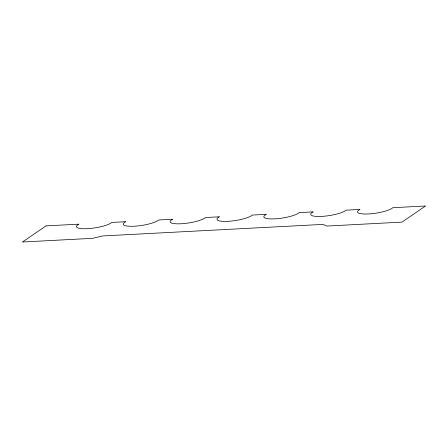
<?xml version="1.0" encoding="UTF-8"?>
<svg xmlns="http://www.w3.org/2000/svg" width="448" height="448" viewBox="0 0 448 448"><rect width="100%" height="100%" fill="white"/><g stroke="black" fill="none" stroke-linecap="round" stroke-linejoin="round"><path stroke-width="0.67" d="M46.094 225.882L22.4 242.01L92.68 238.325L102.67 235.939L322.879 224.403L326.945 226.05L401.906 222.118L425.6 205.99L392.801 207.71A18.155 3.993 -8.8 0 1 368.508 213.948A18.155 3.993 -8.8 0 1 360.007 209.429L345.951 210.168A18.155 3.993 -8.8 0 1 321.653 216.401A18.155 3.993 -8.8 0 1 313.152 211.887L299.096 212.621A18.155 3.993 -8.8 0 1 274.803 218.859A18.155 3.993 -8.8 0 1 266.302 214.34L252.246 215.079A18.155 3.993 -8.8 0 1 227.948 221.312A18.155 3.993 -8.8 0 1 219.447 216.793L205.391 217.532A18.155 3.993 -8.8 0 1 181.098 223.765A18.155 3.993 -8.8 0 1 172.598 219.251L158.542 219.985A18.155 3.993 -8.8 0 1 134.243 226.223A18.155 3.993 -8.8 0 1 125.742 221.704L111.686 222.443A18.155 3.993 -8.8 0 1 87.388 228.676A18.155 3.993 -8.8 0 1 78.887 224.162L46.094 225.882"/></g></svg>
